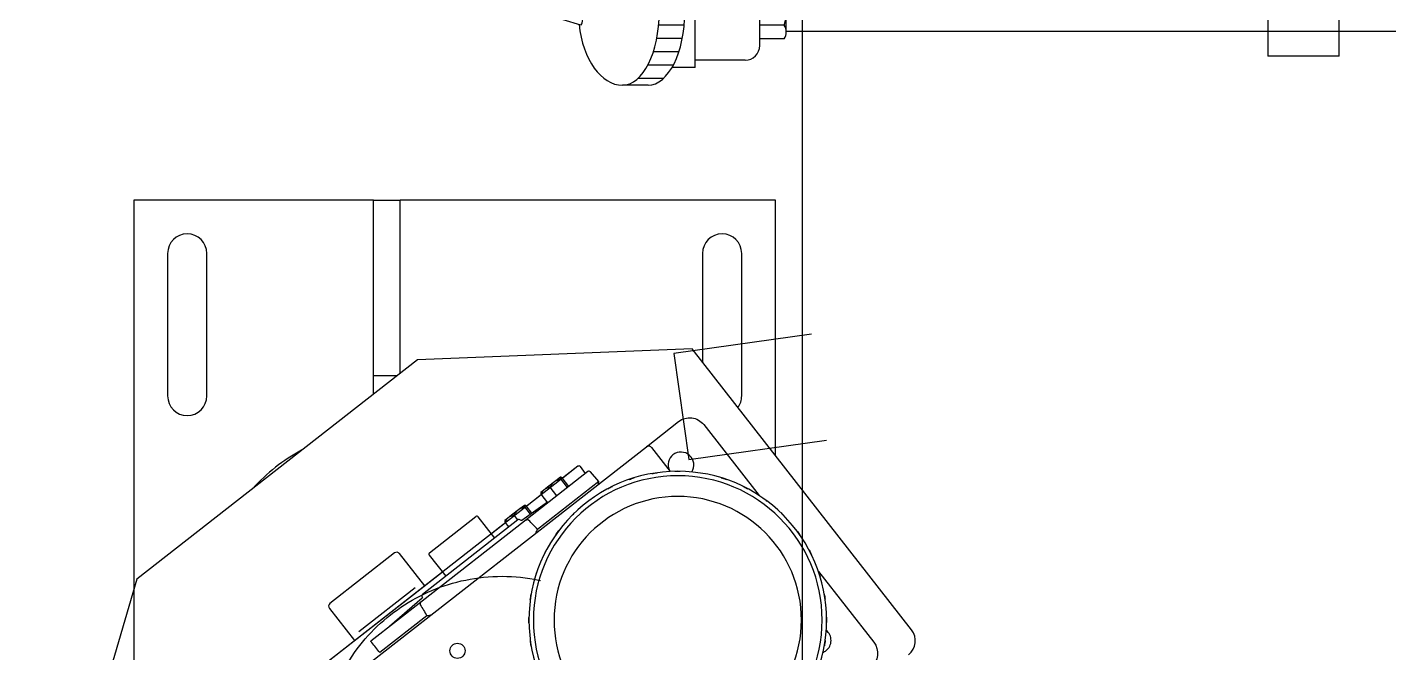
# Model space of a CAD drawing. Header units: millimetres. Extents: x 10462777 to 22643323, y 453826 to 1389191.
# Drawn here: x 11300571 to 11301335, y 585480 to 585831 of the extents above; entities that cross this region are included whole.
import ezdxf

# ---------------------------------------------------------------- set-up
doc = ezdxf.new("R2010")
doc.units = ezdxf.units.MM
doc.header["$LTSCALE"] = 200
doc.header["$MEASUREMENT"] = 0
for name, pattern in [('CENTER', [2, 1.25, -0.25, 0.25, -0.25]), ('HIDDEN', [3.75, 2.5, -1.25]), ('PHANTOM', [2.5, 1.25, -0.25, 0.25, -0.25, 0.25, -0.25])]:
    doc.linetypes.add(name, pattern=pattern)
doc.layers.get('0').update_dxf_attribs({"linetype": 'CONTINUOUS'})
doc.layers.add('203', color=7, linetype='CONTINUOUS', true_color=0xffffff)
doc.layers.add('7', color=7, linetype='CONTINUOUS')
doc.layers.add('CENTER', color=1, linetype='CONTINUOUS')
doc.layers.add('LAYOUT', color=8, linetype='CONTINUOUS', lineweight=25)

# ---------------------------------------------------------------- blocks, each defined once
blk = doc.blocks.new('A$C5E755264')
at = {"color": 60, "linetype": 'CENTER'}
for p, q in [((86.81, 627.11), (0, 627.11)), ((30.44, 68.82), (30.44, 54.53)), ((37.94, 69.89), (37.94, 55.6)), ((52.94, 69.89), (52.94, 55.6)), ((60.44, 68.82), (60.44, 54.53)), ((15.44, 63.76), (15.44, 49.47)), ((22.94, 66.9), (22.94, 52.61)), ((67.94, 66.9), (67.94, 52.61)), ((75.44, 63.76), (75.44, 49.47)), ((7.94, 58.2), (7.94, 43.91)), ((82.94, 58.2), (82.94, 43.91)), ((86.69, 49.61), (86.69, 35.32))]:
    blk.add_line(p, q, dxfattribs=at)
at = {"color": 60, "linetype": 'Continuous'}
for p, q in [((34.44, 127.11), (34.44, 627.11)), ((56.44, 127.11), (56.44, 627.11)), ((18.21, 104.01), (18.21, 75.96)), ((72.66, 104.01), (72.66, 75.96)), ((14.09, 75.96), (14.09, 63.01)), ((76.79, 75.96), (76.79, 63.01)), ((4.19, 49.61), (4.19, 35.32))]:
    blk.add_line(p, q, dxfattribs=at)
at = {"color": 60}
for p, q in [((30.19, 125.87), (30.19, 112.26)), ((56.87, 127.11), (34, 127.11)), ((37.81, 125.87), (37.81, 112.26)), ((53.06, 125.87), (53.06, 112.26)), ((60.68, 125.87), (60.68, 112.26)), ((64.41, 112.26), (26.46, 112.26)), ((76.79, 75.96), (14.09, 75.96)), ((37.94, 11.92), (40.94, 2.06)), ((52.94, 11.92), (49.94, 2.06))]:
    blk.add_line(p, q, dxfattribs=at)
at = {"color": 60, "linetype": 'Continuous'}
blk.add_circle((45.44, 627.11), 25, dxfattribs=at)
at = {"color": 60}
for centre, radius, start, end in [((45.44, 627.11), 11, 0, 180), ((34, 120.62), 6.49, 54.0166, 125.9834), ((45.44, 103.02), 24.09, 71.55365, 108.44635), ((56.87, 120.62), 6.49, 54.0166, 125.9834), ((26.46, 104.01), 8.25, 90, 180), ((64.41, 104.01), 8.25, 0, 90)]:
    blk.add_arc(centre, radius, start, end, dxfattribs=at)
at = {"color": 60, "linetype": 'Continuous'}
for centre in [(45.44, 49.61), (45.44, 35.32)]:
    blk.add_ellipse(centre, major_axis=(-41.25, 0), ratio=0.5, start_param=3.141593, end_param=6.283185, dxfattribs=at)
at = {"color": 60}
for centre, major_axis, ratio, start_param, end_param in [((45.44, 35.32), (41.25, 0), 0.600481, 3.141593, 4.536987), ((45.44, 35.32), (-41.25, 0), 0.600481, 1.746199, 3.141593), ((45.44, 11.92), (-7.5, 0), 0.177617, 3.141593, 6.283185), ((45.44, 2.06), (4.5, 0), 0.458333, 3.141593, 9.424778)]:
    blk.add_ellipse(centre, major_axis=major_axis, ratio=ratio, start_param=start_param, end_param=end_param, dxfattribs=at)
at = {"layer": '7', "color": 3}
for p, q in [((70.44, 437.11), (20.44, 437.11)), ((20.44, 397.11), (20.44, 437.11)), ((70.44, 437.11), (70.44, 397.11)), ((34.44, 397.11), (70.44, 397.11))]:
    blk.add_line(p, q, dxfattribs=at)
at = {"layer": '7', "color": 4}
for p, q in [((20.44, 383.11), (20.44, 397.11)), ((20.44, 397.11), (34.44, 397.11)), ((34.44, 397.11), (34.44, 383.11)), ((34.44, 383.11), (20.44, 383.11))]:
    blk.add_line(p, q, dxfattribs=at)
at = {"layer": '7', "linetype": 'HIDDEN'}
for p, q in [((34.44, 394.11), (20.44, 394.11)), ((34.44, 386.11), (20.44, 386.11))]:
    blk.add_line(p, q, dxfattribs=at)
at = {"layer": 'CENTER'}
for p, q in [((27.44, 372.61), (27.44, 407.61)), ((44.94, 390.11), (9.94, 390.11))]:
    blk.add_line(p, q, dxfattribs=at)
blk = doc.blocks.new('A$C107C3577')
at = {"color": 4}
blk.add_line((733, 136.11), (2418.73, 136.11), dxfattribs=at)
at = {"layer": '7', "linetype": 'Continuous'}
blk.add_blockref('A$C5E755264', (1670.53, 0), dxfattribs=at)
blk = doc.blocks.new('r710ic')
at = {"layer": 'LAYOUT', "color": 3}
blk.add_circle((272041.37, 104232.63), 2050.12, dxfattribs=at)

msp = doc.modelspace()

# ---------------------------------------------------------------- linework, layer by layer
at = {"linetype": 'HIDDEN'}
msp.add_circle((11300837.52218, 585421.70724, 0), 101.50652, dxfattribs=at)
at = {"layer": '203', "color": 155, "linetype": 'Continuous'}
for p, q in [((11300630.87971, 585734.45666, 0), (11300630.87971, 585274.45012, 0)), ((11300765.38162, 585734.45666, 0), (11300630.87971, 585734.45666, 0)), ((11300990.88483, 585734.45666, 0), (11300780.38184, 585734.45666, 0)), ((11300990.88483, 585590.8843, 0), (11300990.88483, 585734.45666, 0))]:
    msp.add_line(p, q, dxfattribs=at)
at = {"layer": '203', "color": 252, "linetype": 'Continuous'}
for p, q in [((11300765.38162, 585734.45666, 0), (11300780.38184, 585734.45666, 0)), ((11300765.38162, 585635.95526, 0), (11300765.38162, 585734.45666, 0)), ((11300780.38184, 585637.21731, 0), (11300780.38184, 585734.45666, 0)), ((11300649.87998, 585704.45623, 0), (11300649.87998, 585624.45509, 0)), ((11300671.8803, 585624.45509, 0), (11300671.8803, 585704.45623, 0)), ((11300949.88424, 585704.45623, 0), (11300949.88424, 585643.36661, 0)), ((11300971.88456, 585624.45509, 0), (11300971.88456, 585704.45623, 0)), ((11300790.1169, 585644.82261, 0), (11300632.51251, 585521.68856, 0)), ((11300944.02997, 585650.85941, 0), (11300790.1169, 585644.82261, 0)), ((11301067.16401, 585493.25502, 0), (11300944.02997, 585650.85941, 0)), ((11300765.38162, 585635.95526, 0), (11300778.7672, 585635.95526, 0)), ((11300765.38162, 585625.49708, 0), (11300765.38162, 585635.95526, 0)), ((11300918.40771, 585595.94261, 0), (11300936.53222, 585610.10303, 0)), ((11300950.56914, 585608.37951, 0), (11300981.63571, 585568.61611, 0)), ((11300723.76629, 585443.87207, 0), (11300918.40771, 585595.94261, 0)), ((11300921.2151, 585595.59791, 0), (11300931.79027, 585582.0623, 0)), ((11300879.99015, 585584.96307, 0), (11300668.85166, 585420.0036, 0)), ((11300879.99015, 585584.96307, 0), (11300871.76672, 585578.53822, 0)), ((11300884.35535, 585581.00015, 0), (11300881.39384, 585584.79072, 0)), ((11300885.61777, 585581.9865, 0), (11300850.01905, 585554.17373, 0)), ((11300891.74692, 585576.38022, 0), (11300857.41995, 585549.56105, 0)), ((11300866.15558, 585575.66422, 0), (11300862.09602, 585572.49255, 0)), ((11300867.67209, 585576.84905, 0), (11300866.15558, 585575.66422, 0)), ((11300870.1633, 585578.7954, 0), (11300867.67209, 585576.84905, 0)), ((11300870.37695, 585578.96232, 0), (11300870.1633, 585578.7954, 0)), ((11300874.16537, 585573.0389, 0), (11300870.3525, 585577.91916, 0)), ((11300874.99426, 585573.6865, 0), (11300871.18138, 585578.56676, 0)), ((11300891.74692, 585576.38022, 0), (11300886.98816, 585581.85454, 0)), ((11300891.61497, 585575.00983, 0), (11300891.74692, 585576.38022, 0)), ((11300859.65732, 585569.07732, 0), (11300851.55471, 585562.74687, 0)), ((11300860.79316, 585571.47464, 0), (11300859.22481, 585570.24931, 0)), ((11300863.22688, 585564.49282, 0), (11300859.414, 585569.37307, 0)), ((11300862.09602, 585572.49255, 0), (11300860.79316, 585571.47464, 0)), ((11300868.28168, 585568.44206, 0), (11300864.4688, 585573.32232, 0)), ((11300847.48156, 585561.07448, 0), (11300845.96506, 585559.88966, 0)), ((11300849.97278, 585563.02083, 0), (11300847.48156, 585561.07448, 0)), ((11300863.00588, 585564.77538, 0), (11300848.50208, 585554.61971, 0)), ((11300850.18642, 585563.18775, 0), (11300849.97278, 585563.02083, 0)), ((11300853.37515, 585558.03191, 0), (11300850.16197, 585562.1446, 0)), ((11300854.23794, 585558.63612, 0), (11300850.99086, 585562.79219, 0)), ((11300850.01905, 585554.17373, 0), (11300792.6595, 585509.35954, 0)), ((11300846.40187, 585554.91392, 0), (11300792.81638, 585513.04834, 0)), ((11300846.40187, 585554.91392, 0), (11300792.81638, 585513.04834, 0)), ((11300796.79544, 585536.46171, 0), (11300822.72136, 585556.71726, 0)), ((11300833.36009, 585544.7246, 0), (11300824.12505, 585556.54491, 0)), ((11300839.46844, 585553.30404, 0), (11300831.52923, 585547.10125, 0)), ((11300840.60263, 585555.70007, 0), (11300839.03428, 585554.47474, 0)), ((11300841.30614, 585550.93282, 0), (11300839.22348, 585553.59851, 0)), ((11300841.90549, 585556.71798, 0), (11300840.60263, 585555.70007, 0)), ((11300845.96506, 585559.88966, 0), (11300841.90549, 585556.71798, 0)), ((11300846.36095, 585554.88206, 0), (11300844.27828, 585557.54775, 0)), ((11300847.82127, 585554.72146, 0), (11300847.80556, 585554.74157, 0)), ((11300777.11425, 585536.31351, 0), (11300740.94405, 585508.05425, 0)), ((11300777.11425, 585536.31351, 0), (11300740.94405, 585508.05425, 0)), ((11300794.08254, 585517.84368, 0), (11300779.92164, 585535.96881, 0)), ((11300796.62309, 585535.05801, 0), (11300805.85812, 585523.23771, 0)), ((11300804.02304, 585525.61106, 0), (11300668.85166, 585420.0036, 0)), ((11301014.93145, 585525.99951, 0), (11301045.99802, 585486.23611, 0)), ((11300632.51251, 585521.68856, 0), (11300589.42009, 585373.80781, 0)), ((11300792.6595, 585509.35954, 0), (11300763.81367, 585486.82271, 0)), ((11300792.59376, 585510.93935, 0), (11300774.25559, 585494.99822, 0)), ((11300792.64403, 585511.64465, 0), (11300792.65974, 585511.62454, 0)), ((11300740.59935, 585505.24687, 0), (11300754.76025, 585487.12174, 0)), ((11300795.34473, 585501.06257, 0), (11300768.85674, 585480.36788, 0))]:
    msp.add_line(p, q, dxfattribs=at)
at = {"layer": '203', "color": 251, "linetype": 'Continuous'}
for p, q in [((11301011.05741, 585659.08807, 0), (11300933.81497, 585648.23235, 0)), ((11300933.81497, 585648.23235, 0), (11300942.16551, 585588.81513, 0)), ((11300942.16551, 585588.81513, 0), (11301019.40796, 585599.67085, 0))]:
    msp.add_line(p, q, dxfattribs=at)
at = {"layer": '203', "color": 172, "linetype": 'PHANTOM'}
msp.add_line((11300788.64217, 585516.76679, 0), (11300757.12129, 585492.13999, 0), dxfattribs=at)
msp.add_line((11300788.64217, 585516.76679, 0), (11300757.12129, 585492.13999, 0), dxfattribs=at)
at = {"layer": '203', "color": 252, "linetype": 'Continuous', "extrusion": (0, 0, -1)}
for radius in [83.50119, 81.00115, 69.3868]:
    msp.add_circle((-11300936.02985, 585498.66986, 0), radius, dxfattribs=at)
at = {"layer": '203', "color": 252, "linetype": 'Continuous'}
msp.add_circle((11300812.44409, 585481.42885, 0), 4.25006, dxfattribs=at)
for centre, radius, start, end in [((11300660.88014, 585704.45623, 0), 11.00016, 0, 180), ((11300960.8844, 585704.45623, 0), 11.00016, 0, 180), ((11300660.88014, 585624.45509, 0), 11.00016, 180, 0), ((11300960.8844, 585624.45509, 0), 11.00016, 323.68778406, 0), ((11300772.88173, 585504.45339, 0), 101.50144, 118.14187297, 137.86312534), ((11300919.63905, 585594.36657, 0), 2.00003, 38, 128.00000004), ((11300937.81331, 585585.72321, 0), 7.2501, 128.00000004, 202.90814659), ((11300937.81331, 585585.72321, 0), 7.2501, 327.22061395, 128.00000004), ((11300880.60582, 585584.17505, 0), 1.00001, 38, 128.00000004), ((11300886.23344, 585581.19848, 0), 1.00001, 40.99999994, 128.00000004), ((11300823.33703, 585555.92924, 0), 1.00001, 38, 128.00000004), ((11300847.01754, 585554.1259, 0), 1.00001, 38, 128.00000004), ((11300778.34559, 585534.73747, 0), 2.00003, 38, 128.00000004), ((11300797.41111, 585535.67368, 0), 1.00001, 128.00000004, 218), ((11300742.17539, 585506.47821, 0), 2.00003, 128.00000004, 218), ((11300793.43205, 585512.26032, 0), 1.00001, 128.00000004, 218), ((11301014.77209, 585487.22046, 0), 7.2501, 308.00000004, 51.05558735), ((11301059.28379, 585487.09832, 0), 10.00014, 308.00000004, 38), ((11301014.77209, 585487.22046, 0), 7.2501, 292.38504291, 308.00000004)]:
    msp.add_arc(centre, radius, start, end, dxfattribs=at)
at = {"layer": '203', "color": 252, "linetype": 'Continuous', "extrusion": (0, 0, -1)}
for centre, radius, start, end in [((-11300942.68892, 585602.22281, 0), 10.00014, 51.99999996, 142), ((-11300848.21528, 585555.02929, 0), 0.50001, 235.00000006, 322), ((-11300792.26573, 585511.31671, 0), 0.50001, 142, 229.00000003), ((-11300767.69491, 585502.54542, 0), 10.00014, 229.00000003, 231.99999996), ((-11301038.1178, 585480.07941, 0), 10.00014, 142, 231.99999996)]:
    msp.add_arc(centre, radius, start, end, dxfattribs=at)
at = {"layer": '203', "color": 252, "linetype": 'Continuous'}
for points, knots in [([(11300864.4688, 585573.32232, 0), (11300864.70104, 585573.74957, 0), (11300864.95563, 585574.16755, 0), (11300865.5138, 585574.95371, 0), (11300865.81842, 585575.32369, 0), (11300866.15558, 585575.66422, 0)], [0, 0, 0, 0, 0.5, 0.5, 1, 1, 1, 1]), ([(11300867.67209, 585576.84905, 0), (11300868.08365, 585577.09356, 0), (11300868.51626, 585577.29967, 0), (11300869.41463, 585577.6513, 0), (11300869.88208, 585577.79727, 0), (11300870.3525, 585577.91916, 0)], [0, 0, 0, 0, 0.5, 0.5, 1, 1, 1, 1]), ([(11300870.37695, 585578.96232, 0), (11300870.4667, 585578.95569, 0), (11300870.58274, 585578.91454, 0), (11300870.85781, 585578.77577, 0), (11300871.01387, 585578.67986, 0), (11300871.18138, 585578.56676, 0)], [0, 0, 0, 0, 0.5, 0.5, 1, 1, 1, 1]), ([(11300859.22481, 585570.24931, 0), (11300859.20952, 585570.16062, 0), (11300859.22138, 585570.03807, 0), (11300859.28948, 585569.7376, 0), (11300859.34479, 585569.56297, 0), (11300859.414, 585569.37307, 0)], [0, 0, 0, 0, 0.5, 0.5, 1, 1, 1, 1]), ([(11300862.09602, 585572.49255, 0), (11300862.45353, 585572.69512, 0), (11300862.83516, 585572.86146, 0), (11300863.63784, 585573.13491, 0), (11300864.05072, 585573.23965, 0), (11300864.4688, 585573.32232, 0)], [0, 0, 0, 0, 0.5, 0.5, 1, 1, 1, 1]), ([(11300847.48156, 585561.07448, 0), (11300847.89313, 585561.319, 0), (11300848.32573, 585561.5251, 0), (11300849.2241, 585561.87674, 0), (11300849.69155, 585562.02271, 0), (11300850.16197, 585562.1446, 0)], [0, 0, 0, 0, 0.5, 0.5, 1, 1, 1, 1]), ([(11300850.18642, 585563.18775, 0), (11300850.27618, 585563.18112, 0), (11300850.39222, 585563.13997, 0), (11300850.66729, 585563.00121, 0), (11300850.82335, 585562.9053, 0), (11300850.99086, 585562.79219, 0)], [0, 0, 0, 0, 0.5, 0.5, 1, 1, 1, 1]), ([(11300839.03428, 585554.47474, 0), (11300839.019, 585554.38605, 0), (11300839.03086, 585554.2635, 0), (11300839.09895, 585553.96303, 0), (11300839.15426, 585553.78841, 0), (11300839.22348, 585553.59851, 0)], [0, 0, 0, 0, 0.5, 0.5, 1, 1, 1, 1]), ([(11300841.90549, 585556.71798, 0), (11300842.26301, 585556.92055, 0), (11300842.64464, 585557.08689, 0), (11300843.44731, 585557.36035, 0), (11300843.8602, 585557.46509, 0), (11300844.27828, 585557.54775, 0)], [0, 0, 0, 0, 0.5, 0.5, 1, 1, 1, 1]), ([(11300844.27828, 585557.54775, 0), (11300844.51051, 585557.975, 0), (11300844.7651, 585558.39298, 0), (11300845.32328, 585559.17915, 0), (11300845.6279, 585559.54913, 0), (11300845.96506, 585559.88966, 0)], [0, 0, 0, 0, 0.5, 0.5, 1, 1, 1, 1]), ([(11300852.32529, 585554.77294, 0), (11300852.25048, 585554.84933, 0), (11300852.15108, 585554.89768, 0), (11300851.94253, 585554.94955, 0), (11300851.83603, 585554.95452, 0), (11300851.51582, 585554.93572, 0), (11300851.31074, 585554.87993, 0), (11300850.912, 585554.73027, 0), (11300850.72278, 585554.63616, 0), (11300850.36, 585554.42344, 0), (11300850.18616, 585554.30429, 0), (11300850.01905, 585554.17373, 0)], [0, 0, 0, 0, 0.125, 0.125, 0.25, 0.25, 0.5, 0.5, 0.75, 0.75, 1, 1, 1, 1]), ([(11300792.6595, 585509.35954, 0), (11300792.49265, 585509.22918, 0), (11300792.33529, 585509.08961, 0), (11300792.04177, 585508.78991, 0), (11300791.90534, 585508.63006, 0), (11300791.66363, 585508.28013, 0), (11300791.55936, 585508.09372, 0), (11300791.46353, 585507.79024, 0), (11300791.44166, 585507.68305, 0), (11300791.44102, 585507.46759, 0), (11300791.4637, 585507.35855, 0), (11300791.52016, 585507.26677, 0)], [0, 0, 0, 0, 0.25, 0.25, 0.5, 0.5, 0.75, 0.75, 0.875, 0.875, 1, 1, 1, 1]), ([(11300764.39712, 585486.07593, 0), (11300764.33136, 585486.1601, 0), (11300764.27031, 585486.23824, 0), (11300764.16653, 585486.37108, 0), (11300764.12339, 585486.42629, 0), (11300764.04883, 585486.52173, 0), (11300764.01744, 585486.5619, 0), (11300763.96363, 585486.63078, 0), (11300763.94094, 585486.65982, 0), (11300763.88224, 585486.73494, 0), (11300763.85594, 585486.76861, 0), (11300763.8217, 585486.81244, 0), (11300763.81357, 585486.82284, 0), (11300763.81372, 585486.82265, 0)], [0, 0, 0, 0, 0.125, 0.125, 0.25, 0.25, 0.375, 0.375, 0.5, 0.5, 0.75, 0.75, 1, 1, 1, 1])]:
    msp.add_open_spline(points, degree=3, knots=knots, dxfattribs=at)
for points in [[(11300870.3525, 585577.91916, 0), (11300870.2128, 585578.30241, 0), (11300870.13226, 585578.61528, 0), (11300870.1633, 585578.7954, 0)], [(11300908.74016, 585577.58577, 0), (11300909.68532, 585577.91262, 0), (11300910.63633, 585578.22247, 0), (11300911.59262, 585578.51515, 0)], [(11300921.42131, 585580.88324, 0), (11300922.40596, 585581.0582, 0), (11300923.39374, 585581.21547, 0), (11300924.38404, 585581.35495, 0)], [(11300934.46217, 585582.15633, 0), (11300935.46207, 585582.17511, 0), (11300936.46229, 585582.17592, 0), (11300937.46221, 585582.15876, 0)], [(11300960.33764, 585578.55465, 0), (11300961.2944, 585578.26352, 0), (11300962.24591, 585577.95521, 0), (11300963.1916, 585577.6299, 0)], [(11300859.414, 585569.37307, 0), (11300859.78001, 585570.15141, 0), (11300860.21835, 585570.86969, 0), (11300860.79316, 585571.47464, 0)], [(11300896.73098, 585572.34514, 0), (11300897.61337, 585572.81582, 0), (11300898.5042, 585573.27063, 0), (11300899.40293, 585573.7093, 0)], [(11300972.5351, 585573.76856, 0), (11300973.43454, 585573.33134, 0), (11300974.32611, 585572.87798, 0), (11300975.20926, 585572.40874, 0)], [(11300850.16197, 585562.1446, 0), (11300850.02228, 585562.52784, 0), (11300849.94174, 585562.84072, 0), (11300849.97278, 585563.02083, 0)], [(11300983.83369, 585567.13329, 0), (11300984.65366, 585566.56075, 0), (11300985.46333, 585565.9735, 0), (11300986.2622, 585565.37188, 0)], [(11300839.22348, 585553.59851, 0), (11300839.58948, 585554.37685, 0), (11300840.02782, 585555.09512, 0), (11300840.60263, 585555.70007, 0)], [(11300857.41995, 585549.56105, 0), (11300855.72324, 585551.29984, 0), (11300854.02501, 585553.03721, 0), (11300852.32529, 585554.77294, 0)], [(11300875.88749, 585556.5952, 0), (11300876.58124, 585557.31551, 0), (11300877.28793, 585558.02334, 0), (11300878.00712, 585558.71827, 0)], [(11300993.95518, 585558.81222, 0), (11300994.67549, 585558.11847, 0), (11300995.38333, 585557.41178, 0), (11300996.07825, 585556.69259, 0)], [(11300856.42955, 585547.51996, 0), (11300856.76565, 585548.19822, 0), (11300857.09566, 585548.87863, 0), (11300857.41995, 585549.56105, 0)], [(11300867.56642, 585546.4737, 0), (11300868.13895, 585547.29367, 0), (11300868.72621, 585548.10334, 0), (11300869.32783, 585548.90222, 0)], [(11301002.65036, 585549.01025, 0), (11301003.25328, 585548.21235, 0), (11301003.84185, 585547.40364, 0), (11301004.41571, 585546.5846, 0)], [(11300860.93115, 585535.17512, 0), (11300861.36836, 585536.07456, 0), (11300861.82173, 585536.96613, 0), (11300862.29097, 585537.84928, 0)], [(11301009.70513, 585537.96873, 0), (11301010.1758, 585537.08634, 0), (11301010.63061, 585536.19551, 0), (11301011.06928, 585535.29678, 0)], [(11300856.14506, 585522.97765, 0), (11300856.43619, 585523.93441, 0), (11300856.7445, 585524.88593, 0), (11300857.06981, 585525.83161, 0)], [(11301014.94576, 585525.95955, 0), (11301015.2726, 585525.01439, 0), (11301015.58246, 585524.06338, 0), (11301015.87514, 585523.10709, 0)], [(11300791.52016, 585507.26677, 0), (11300792.79313, 585505.19763, 0), (11300794.06805, 585503.12954, 0), (11300795.34473, 585501.06257, 0)], [(11300853.326, 585510.18165, 0), (11300853.46387, 585511.17217, 0), (11300853.61954, 585512.1602, 0), (11300853.79291, 585513.14514, 0)], [(11301018.24322, 585513.2784, 0), (11301018.41818, 585512.29375, 0), (11301018.57545, 585511.30597, 0), (11301018.71493, 585510.31567, 0)], [(11300795.34473, 585501.06257, 0), (11300796.08642, 585501.21236, 0), (11300796.82647, 585501.36798, 0), (11300797.56478, 585501.52977, 0)], [(11300852.54338, 585497.10219, 0), (11300852.5246, 585498.10209, 0), (11300852.52379, 585499.1023, 0), (11300852.54095, 585500.10223, 0)], [(11301019.51632, 585500.23754, 0), (11301019.53509, 585499.23764, 0), (11301019.5359, 585498.23742, 0), (11301019.51875, 585497.23749, 0)], [(11300768.85674, 585480.36788, 0), (11300767.37005, 585482.27076, 0), (11300765.88347, 585484.17349, 0), (11300764.39712, 585486.07593, 0)], [(11300853.81647, 585484.06133, 0), (11300853.64151, 585485.04598, 0), (11300853.48424, 585486.03375, 0), (11300853.34476, 585487.02405, 0)], [(11301018.7337, 585487.15807, 0), (11301018.59582, 585486.16755, 0), (11301018.44016, 585485.17952, 0), (11301018.26679, 585484.19459, 0)]]:
    msp.add_open_spline(points, degree=3, dxfattribs=at)

# ---------------------------------------------------------------- block references
at = {"xscale": 1.000514211750324, "yscale": 1.000514211750324, "zscale": 1.000514211750324, "rotation": 270}
msp.add_blockref('A$C107C3577', (11300869.70675, 587557.02935, 0), dxfattribs=at)
at = {"layer": 'LAYOUT', "color": 2, "rotation": 270}
msp.add_blockref('r710ic', (11195875.24796, 856316.46559, 0), dxfattribs=at)

doc.saveas('drawing.dxf')
